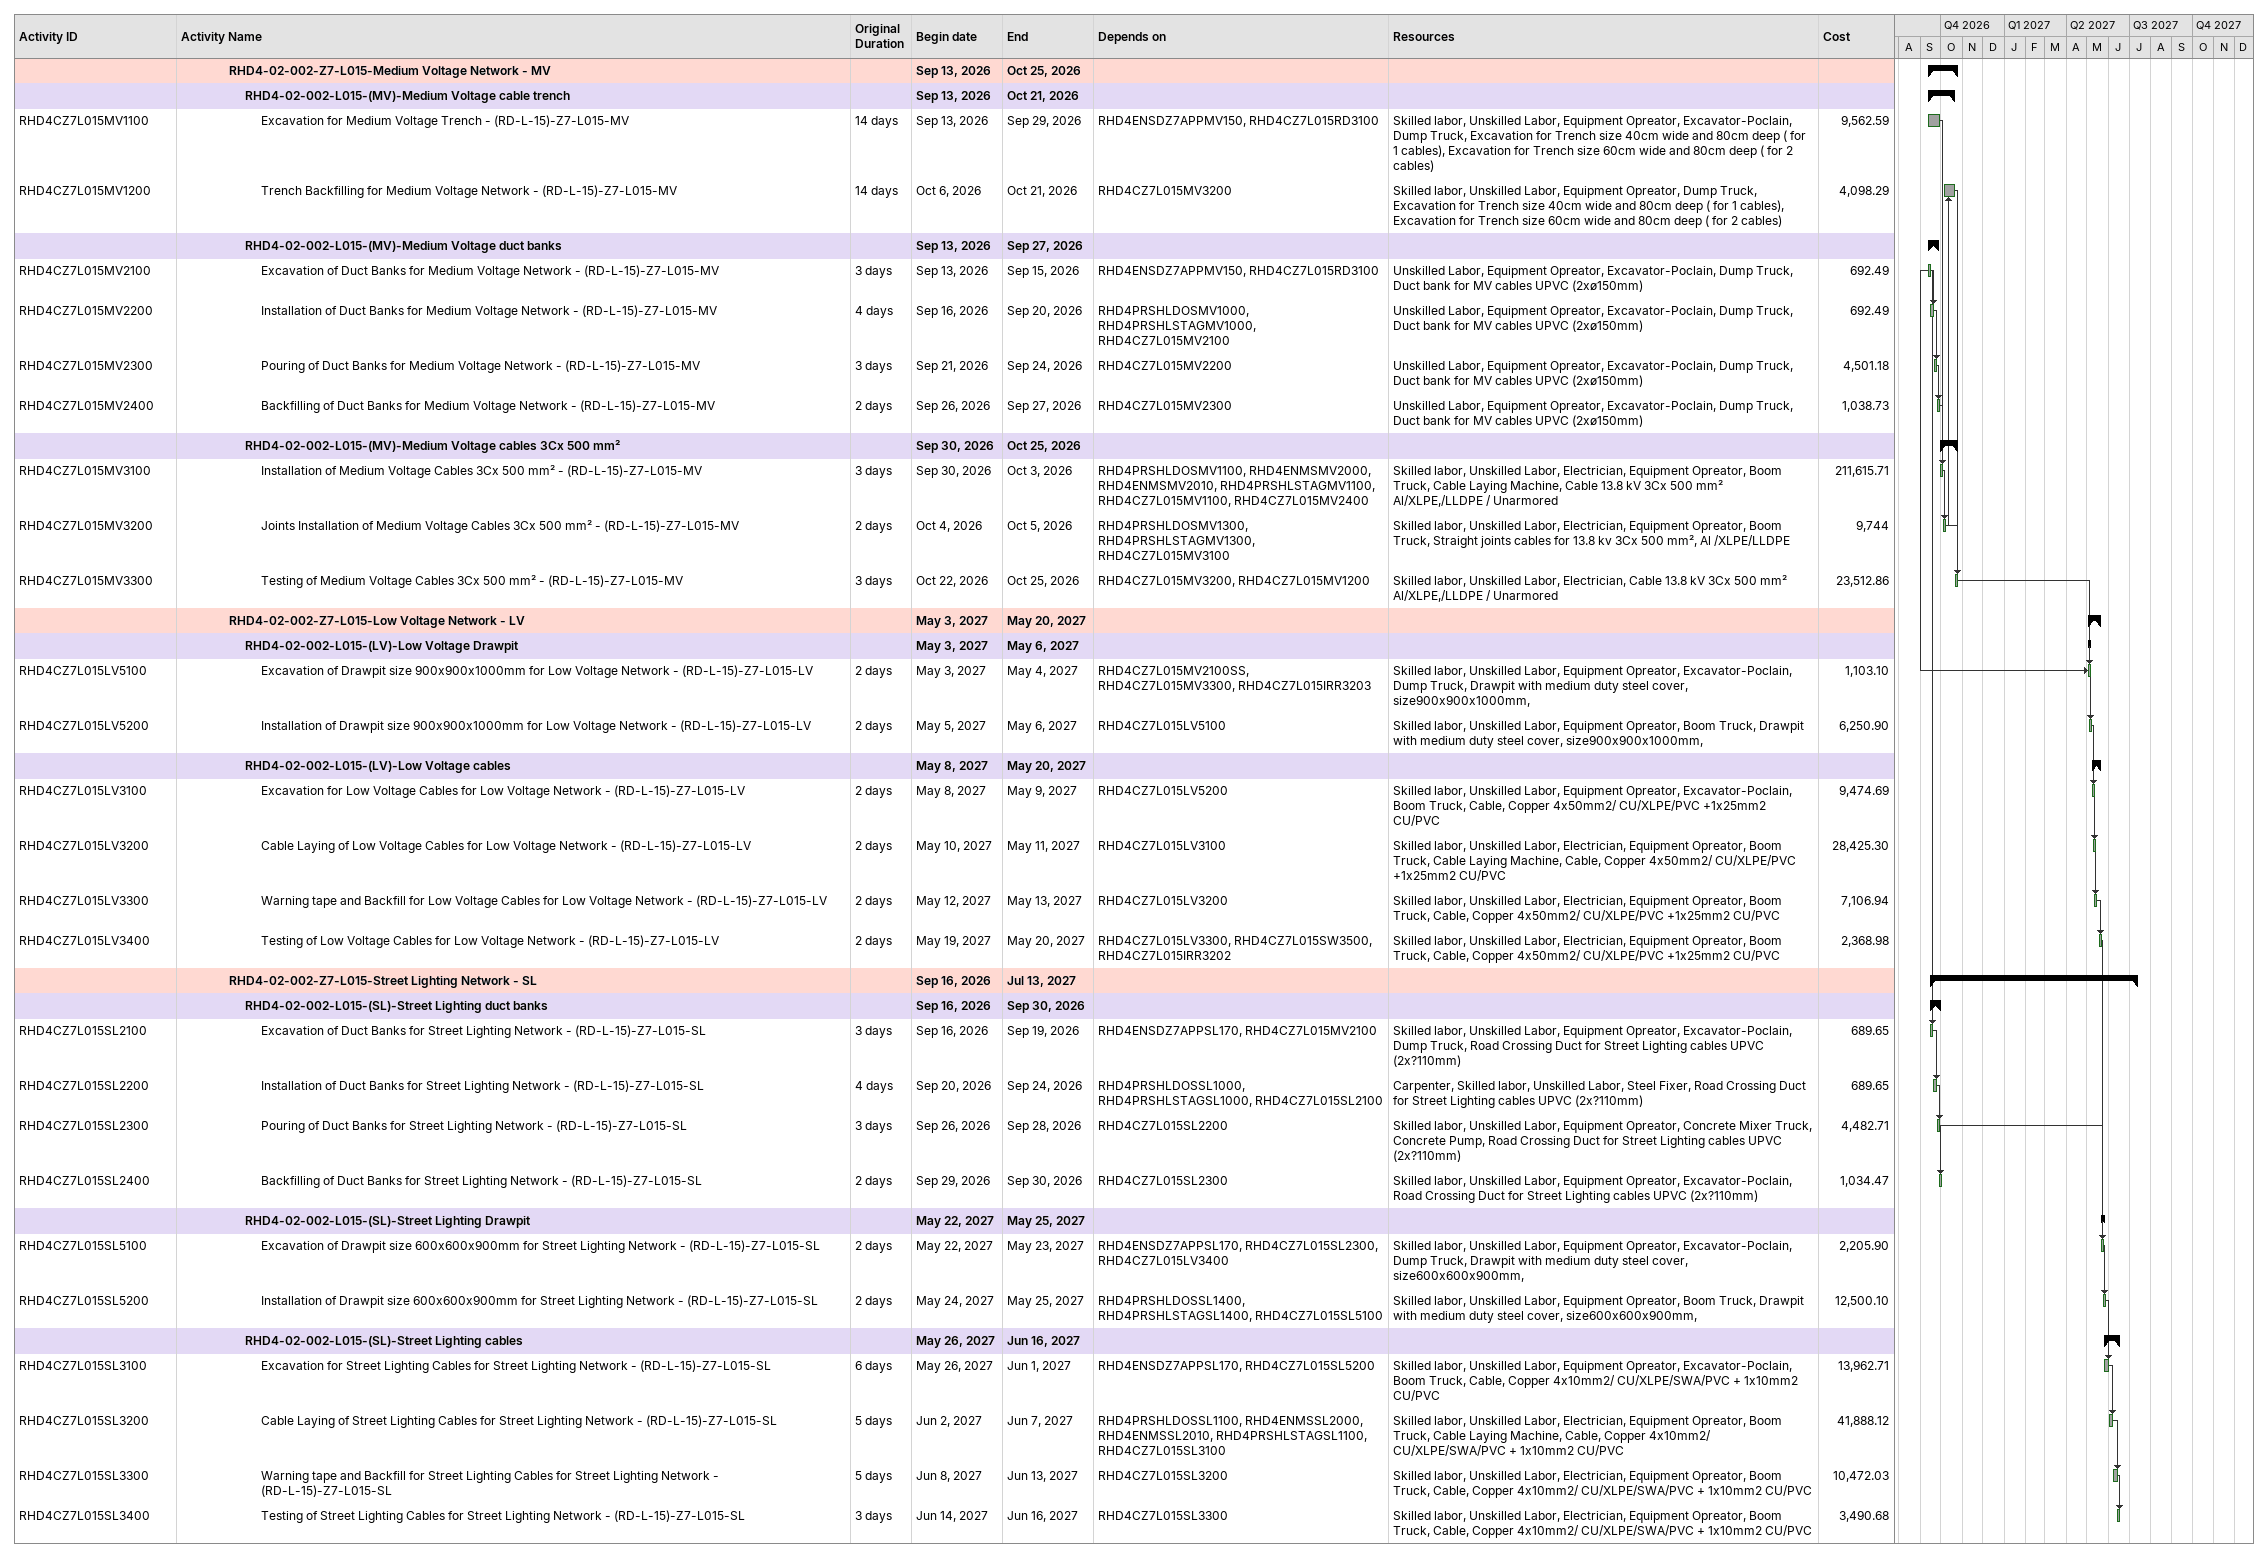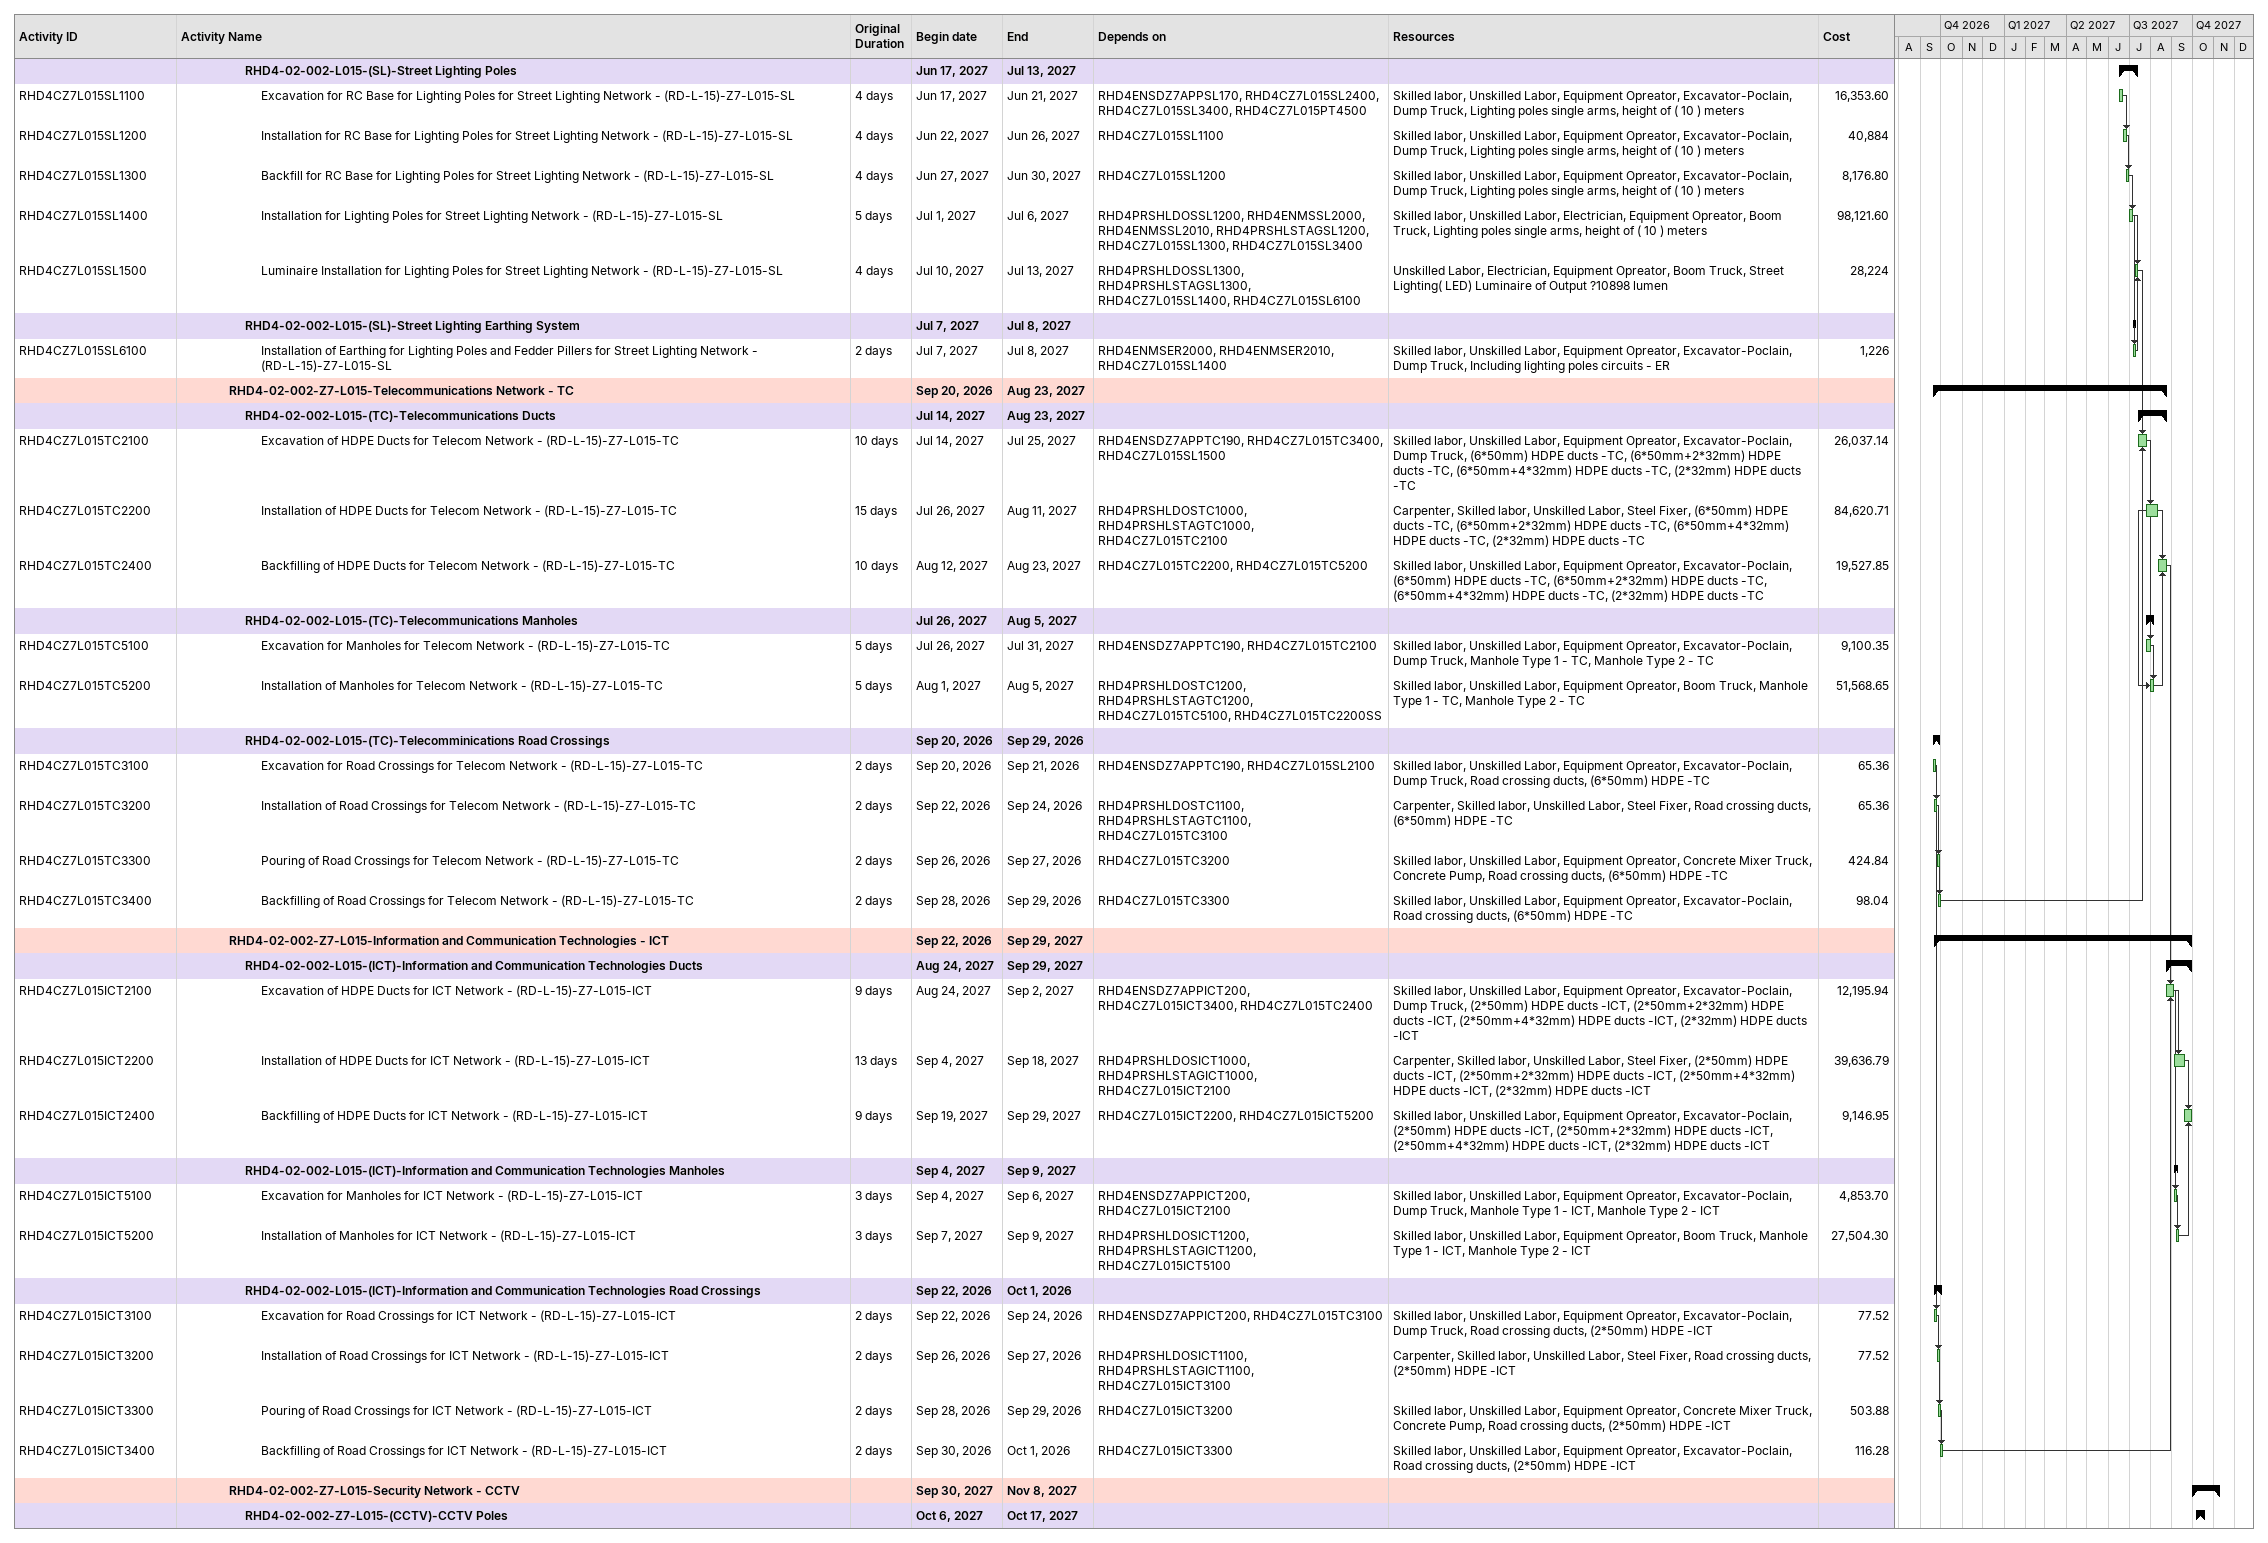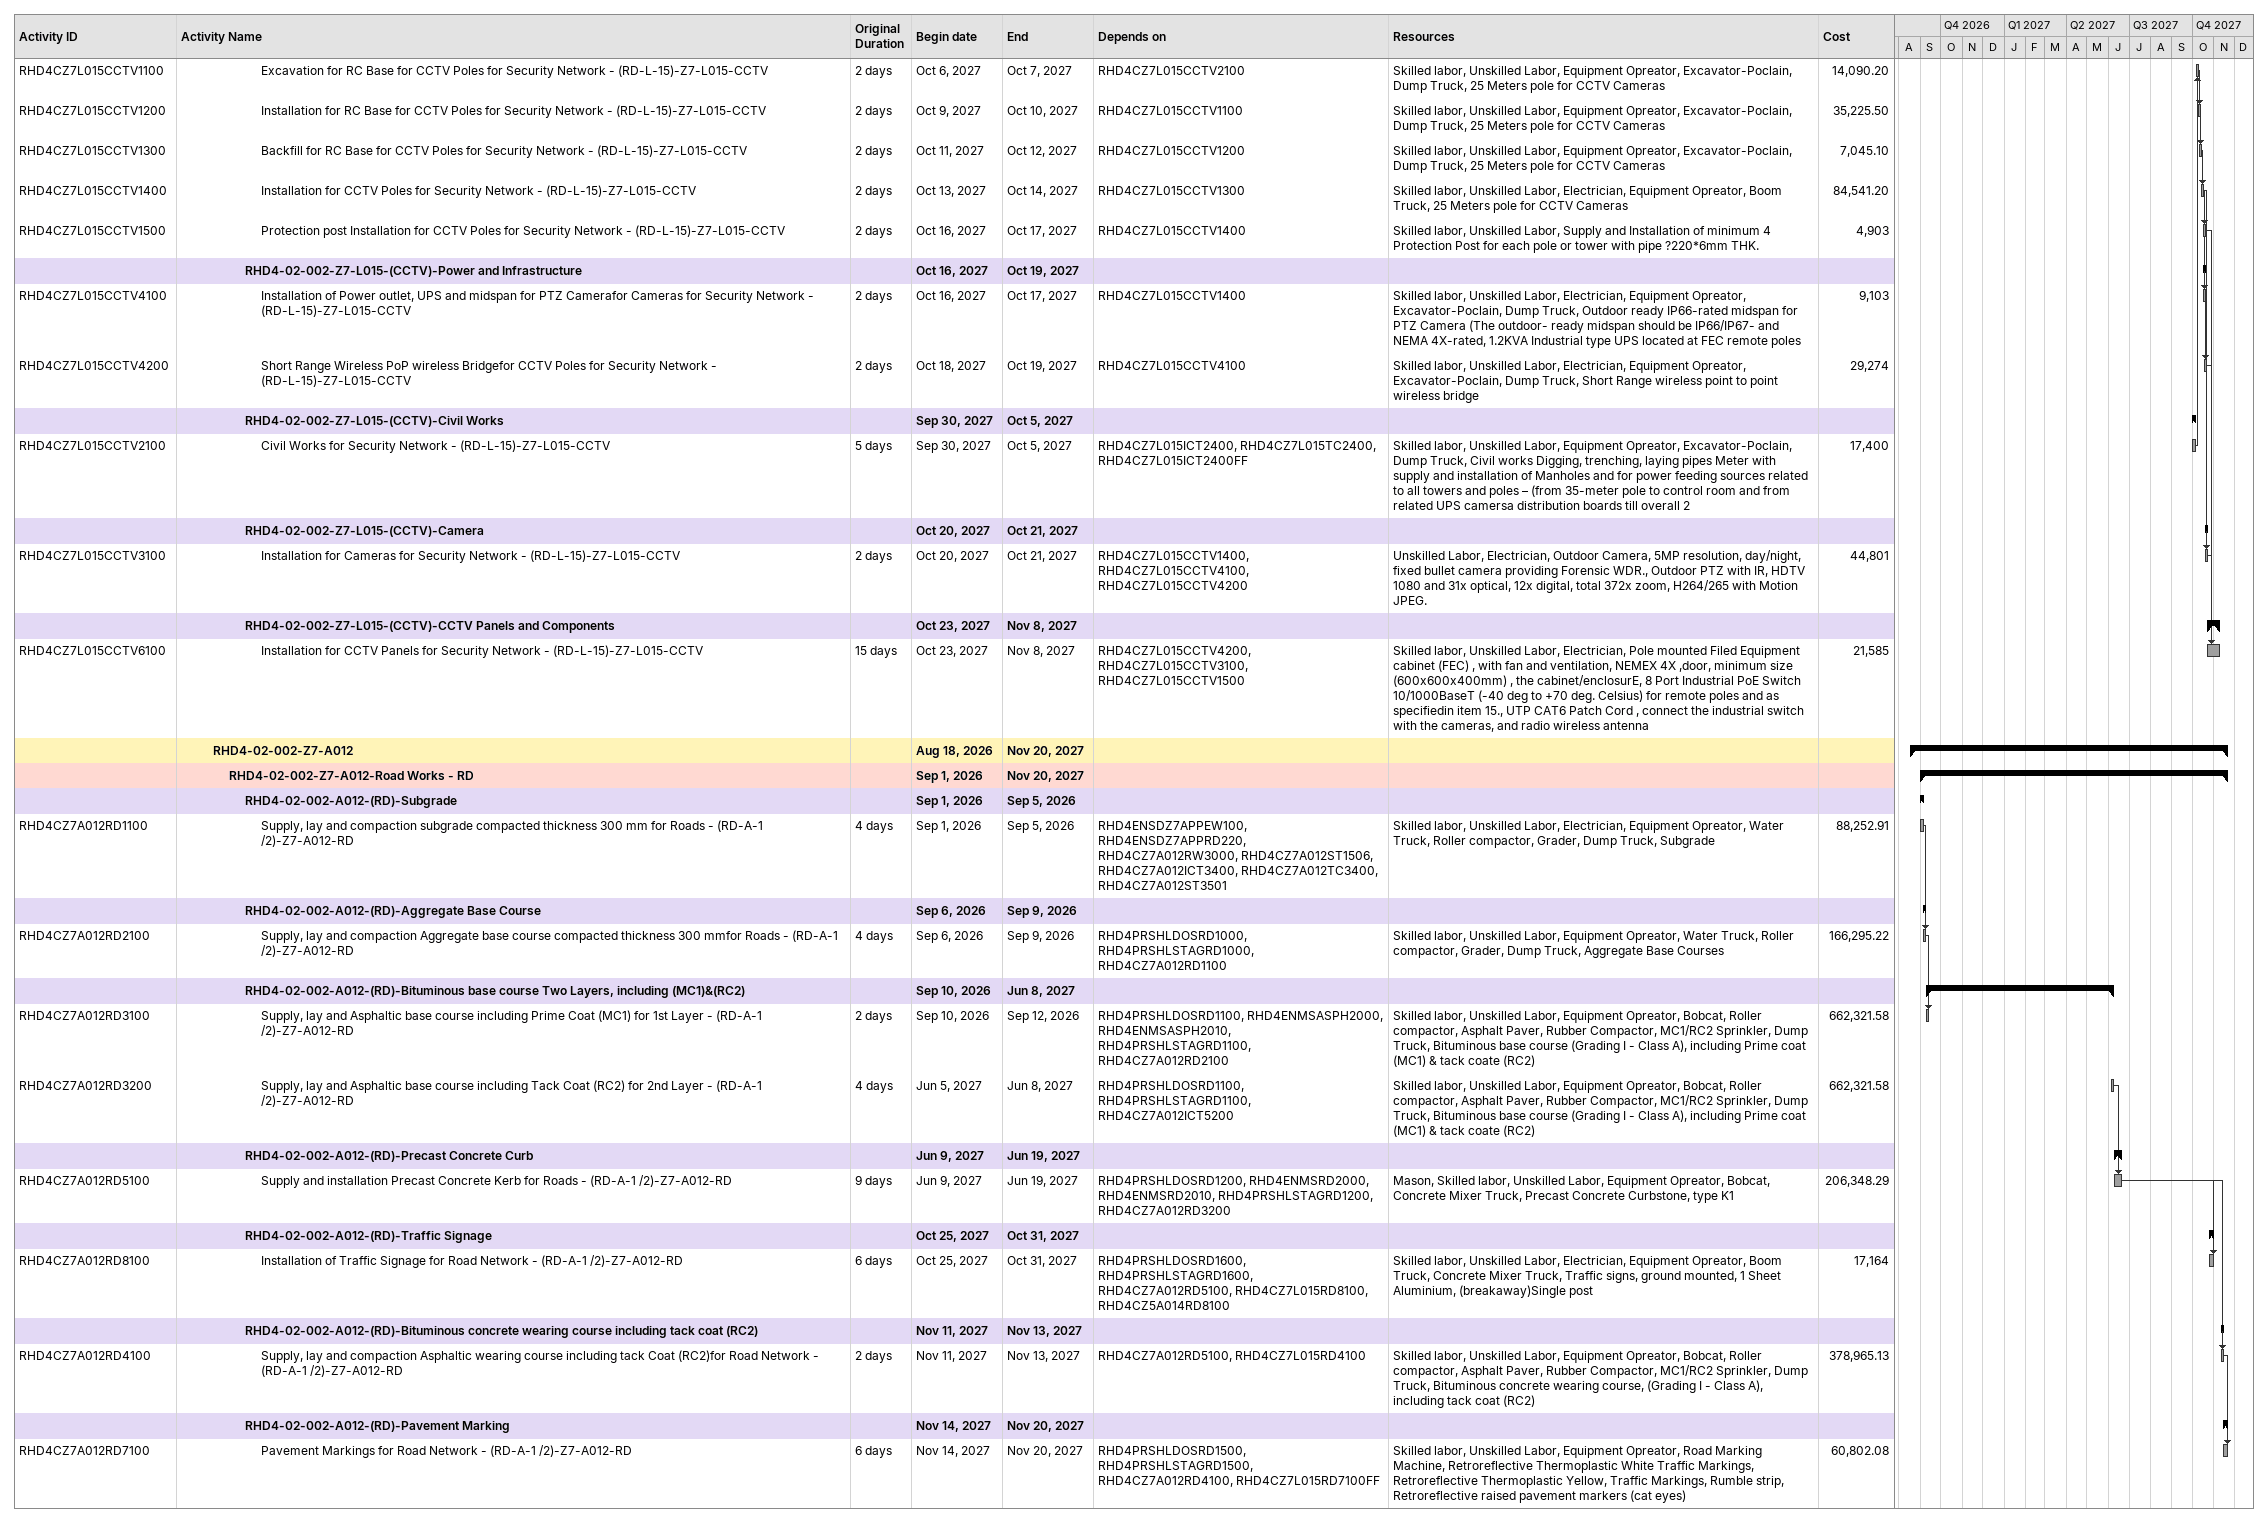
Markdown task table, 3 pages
| ID | Level | Task | Original duration | Start | Finish | Predecessors | Resources | Cost |
|---|---|---|---|---|---|---|---|---|
|  | 4 | **RHD4-02-002-Z7-L015-Medium Voltage Network - MV** |  | 2026-09-13 | 2026-10-25 |  |  |  |
|  | 5 | **RHD4-02-002-L015-(MV)-Medium Voltage cable trench** |  | 2026-09-13 | 2026-10-21 |  |  |  |
| RHD4CZ7L015MV1100 | 6 | Excavation for Medium Voltage Trench - (RD-L-15)-Z7-L015-MV | 14d | 2026-09-13 | 2026-09-29 | RHD4ENSDZ7APPMV150, RHD4CZ7L015RD3100 | Skilled labor, Unskilled Labor, Equipment Opreator, Excavator-Poclain, Dump Truck, Excavation for Trench size 40cm wide and 80cm deep ( for 1 cables), Excavation for Trench size 60cm wide and 80cm deep ( for 2 cables) | 9562.59 |
| RHD4CZ7L015MV1200 | 6 | Trench Backfilling for Medium Voltage Network - (RD-L-15)-Z7-L015-MV | 14d | 2026-10-06 | 2026-10-21 | RHD4CZ7L015MV3200 | Skilled labor, Unskilled Labor, Equipment Opreator, Dump Truck, Excavation for Trench size 40cm wide and 80cm deep ( for 1 cables), Excavation for Trench size 60cm wide and 80cm deep ( for 2 cables) | 4098.29 |
|  | 5 | **RHD4-02-002-L015-(MV)-Medium Voltage duct banks** |  | 2026-09-13 | 2026-09-27 |  |  |  |
| RHD4CZ7L015MV2100 | 6 | Excavation of Duct Banks for Medium Voltage Network - (RD-L-15)-Z7-L015-MV | 3d | 2026-09-13 | 2026-09-15 | RHD4ENSDZ7APPMV150, RHD4CZ7L015RD3100 | Unskilled Labor, Equipment Opreator, Excavator-Poclain, Dump Truck, Duct bank for MV cables UPVC (2xø150mm) | 692.49 |
| RHD4CZ7L015MV2200 | 6 | Installation of Duct Banks for Medium Voltage Network - (RD-L-15)-Z7-L015-MV | 4d | 2026-09-16 | 2026-09-20 | RHD4PRSHLDOSMV1000, RHD4PRSHLSTAGMV1000, RHD4CZ7L015MV2100 | Unskilled Labor, Equipment Opreator, Excavator-Poclain, Dump Truck, Duct bank for MV cables UPVC (2xø150mm) | 692.49 |
| RHD4CZ7L015MV2300 | 6 | Pouring of Duct Banks for Medium Voltage Network - (RD-L-15)-Z7-L015-MV | 3d | 2026-09-21 | 2026-09-24 | RHD4CZ7L015MV2200 | Unskilled Labor, Equipment Opreator, Excavator-Poclain, Dump Truck, Duct bank for MV cables UPVC (2xø150mm) | 4501.18 |
| RHD4CZ7L015MV2400 | 6 | Backfilling of Duct Banks for Medium Voltage Network - (RD-L-15)-Z7-L015-MV | 2d | 2026-09-26 | 2026-09-27 | RHD4CZ7L015MV2300 | Unskilled Labor, Equipment Opreator, Excavator-Poclain, Dump Truck, Duct bank for MV cables UPVC (2xø150mm) | 1038.73 |
|  | 5 | **RHD4-02-002-L015-(MV)-Medium Voltage cables 3Cx 500 mm²** |  | 2026-09-30 | 2026-10-25 |  |  |  |
| RHD4CZ7L015MV3100 | 6 | Installation of Medium Voltage Cables 3Cx 500 mm² - (RD-L-15)-Z7-L015-MV | 3d | 2026-09-30 | 2026-10-03 | RHD4PRSHLDOSMV1100, RHD4ENMSMV2000, RHD4ENMSMV2010, RHD4PRSHLSTAGMV1100, RHD4CZ7L015MV1100, RHD4CZ7L015MV2400 | Skilled labor, Unskilled Labor, Electrician, Equipment Opreator, Boom Truck, Cable Laying Machine, Cable 13.8 kV 3Cx 500 mm² Al/XLPE,/LLDPE / Unarmored | 211615.71 |
| RHD4CZ7L015MV3200 | 6 | Joints Installation of Medium Voltage Cables 3Cx 500 mm² - (RD-L-15)-Z7-L015-MV | 2d | 2026-10-04 | 2026-10-05 | RHD4PRSHLDOSMV1300, RHD4PRSHLSTAGMV1300, RHD4CZ7L015MV3100 | Skilled labor, Unskilled Labor, Electrician, Equipment Opreator, Boom Truck, Straight joints cables for 13.8 kv 3Cx 500 mm², Al /XLPE/LLDPE | 9744 |
| RHD4CZ7L015MV3300 | 6 | Testing of Medium Voltage Cables 3Cx 500 mm² - (RD-L-15)-Z7-L015-MV | 3d | 2026-10-22 | 2026-10-25 | RHD4CZ7L015MV3200, RHD4CZ7L015MV1200 | Skilled labor, Unskilled Labor, Electrician, Cable 13.8 kV 3Cx 500 mm² Al/XLPE,/LLDPE / Unarmored | 23512.86 |
|  | 4 | **RHD4-02-002-Z7-L015-Low Voltage Network - LV** |  | 2027-05-03 | 2027-05-20 |  |  |  |
|  | 5 | **RHD4-02-002-L015-(LV)-Low Voltage Drawpit** |  | 2027-05-03 | 2027-05-06 |  |  |  |
| RHD4CZ7L015LV5100 | 6 | Excavation of Drawpit size 900x900x1000mm for Low Voltage Network - (RD-L-15)-Z7-L015-LV | 2d | 2027-05-03 | 2027-05-04 | RHD4CZ7L015MV2100SS, RHD4CZ7L015MV3300, RHD4CZ7L015IRR3203 | Skilled labor, Unskilled Labor, Equipment Opreator, Excavator-Poclain, Dump Truck, Drawpit with medium duty steel cover, size900x900x1000mm, | 1103.10 |
| RHD4CZ7L015LV5200 | 6 | Installation of Drawpit size 900x900x1000mm for Low Voltage Network - (RD-L-15)-Z7-L015-LV | 2d | 2027-05-05 | 2027-05-06 | RHD4CZ7L015LV5100 | Skilled labor, Unskilled Labor, Equipment Opreator, Boom Truck, Drawpit with medium duty steel cover, size900x900x1000mm, | 6250.90 |
|  | 5 | **RHD4-02-002-L015-(LV)-Low Voltage cables** |  | 2027-05-08 | 2027-05-20 |  |  |  |
| RHD4CZ7L015LV3100 | 6 | Excavation for Low Voltage Cables for Low Voltage Network - (RD-L-15)-Z7-L015-LV | 2d | 2027-05-08 | 2027-05-09 | RHD4CZ7L015LV5200 | Skilled labor, Unskilled Labor, Equipment Opreator, Excavator-Poclain, Boom Truck, Cable, Copper 4x50mm2/ CU/XLPE/PVC +1x25mm2 CU/PVC | 9474.69 |
| RHD4CZ7L015LV3200 | 6 | Cable Laying of Low Voltage Cables for Low Voltage Network - (RD-L-15)-Z7-L015-LV | 2d | 2027-05-10 | 2027-05-11 | RHD4CZ7L015LV3100 | Skilled labor, Unskilled Labor, Electrician, Equipment Opreator, Boom Truck, Cable Laying Machine, Cable, Copper 4x50mm2/ CU/XLPE/PVC +1x25mm2 CU/PVC | 28425.30 |
| RHD4CZ7L015LV3300 | 6 | Warning tape and Backfill for Low Voltage Cables for Low Voltage Network - (RD-L-15)-Z7-L015-LV | 2d | 2027-05-12 | 2027-05-13 | RHD4CZ7L015LV3200 | Skilled labor, Unskilled Labor, Electrician, Equipment Opreator, Boom Truck, Cable, Copper 4x50mm2/ CU/XLPE/PVC +1x25mm2 CU/PVC | 7106.94 |
| RHD4CZ7L015LV3400 | 6 | Testing of Low Voltage Cables for Low Voltage Network - (RD-L-15)-Z7-L015-LV | 2d | 2027-05-19 | 2027-05-20 | RHD4CZ7L015LV3300, RHD4CZ7L015SW3500, RHD4CZ7L015IRR3202 | Skilled labor, Unskilled Labor, Electrician, Equipment Opreator, Boom Truck, Cable, Copper 4x50mm2/ CU/XLPE/PVC +1x25mm2 CU/PVC | 2368.98 |
|  | 4 | **RHD4-02-002-Z7-L015-Street Lighting Network - SL** |  | 2026-09-16 | 2027-07-13 |  |  |  |
|  | 5 | **RHD4-02-002-L015-(SL)-Street Lighting duct banks** |  | 2026-09-16 | 2026-09-30 |  |  |  |
| RHD4CZ7L015SL2100 | 6 | Excavation of Duct Banks for Street Lighting Network - (RD-L-15)-Z7-L015-SL | 3d | 2026-09-16 | 2026-09-19 | RHD4ENSDZ7APPSL170, RHD4CZ7L015MV2100 | Skilled labor, Unskilled Labor, Equipment Opreator, Excavator-Poclain, Dump Truck, Road Crossing Duct for Street Lighting cables UPVC (2x?110mm) | 689.65 |
| RHD4CZ7L015SL2200 | 6 | Installation of Duct Banks for Street Lighting Network - (RD-L-15)-Z7-L015-SL | 4d | 2026-09-20 | 2026-09-24 | RHD4PRSHLDOSSL1000, RHD4PRSHLSTAGSL1000, RHD4CZ7L015SL2100 | Carpenter, Skilled labor, Unskilled Labor, Steel Fixer, Road Crossing Duct for Street Lighting cables UPVC (2x?110mm) | 689.65 |
| RHD4CZ7L015SL2300 | 6 | Pouring of Duct Banks for Street Lighting Network - (RD-L-15)-Z7-L015-SL | 3d | 2026-09-26 | 2026-09-28 | RHD4CZ7L015SL2200 | Skilled labor, Unskilled Labor, Equipment Opreator, Concrete Mixer Truck, Concrete Pump, Road Crossing Duct for Street Lighting cables UPVC (2x?110mm) | 4482.71 |
| RHD4CZ7L015SL2400 | 6 | Backfilling of Duct Banks for Street Lighting Network - (RD-L-15)-Z7-L015-SL | 2d | 2026-09-29 | 2026-09-30 | RHD4CZ7L015SL2300 | Skilled labor, Unskilled Labor, Equipment Opreator, Excavator-Poclain, Road Crossing Duct for Street Lighting cables UPVC (2x?110mm) | 1034.47 |
|  | 5 | **RHD4-02-002-L015-(SL)-Street Lighting Drawpit** |  | 2027-05-22 | 2027-05-25 |  |  |  |
| RHD4CZ7L015SL5100 | 6 | Excavation of Drawpit size 600x600x900mm for Street Lighting Network - (RD-L-15)-Z7-L015-SL | 2d | 2027-05-22 | 2027-05-23 | RHD4ENSDZ7APPSL170, RHD4CZ7L015SL2300, RHD4CZ7L015LV3400 | Skilled labor, Unskilled Labor, Equipment Opreator, Excavator-Poclain, Dump Truck, Drawpit with medium duty steel cover, size600x600x900mm, | 2205.90 |
| RHD4CZ7L015SL5200 | 6 | Installation of Drawpit size 600x600x900mm for Street Lighting Network - (RD-L-15)-Z7-L015-SL | 2d | 2027-05-24 | 2027-05-25 | RHD4PRSHLDOSSL1400, RHD4PRSHLSTAGSL1400, RHD4CZ7L015SL5100 | Skilled labor, Unskilled Labor, Equipment Opreator, Boom Truck, Drawpit with medium duty steel cover, size600x600x900mm, | 12500.10 |
|  | 5 | **RHD4-02-002-L015-(SL)-Street Lighting cables** |  | 2027-05-26 | 2027-06-16 |  |  |  |
| RHD4CZ7L015SL3100 | 6 | Excavation for Street Lighting Cables for Street Lighting Network - (RD-L-15)-Z7-L015-SL | 6d | 2027-05-26 | 2027-06-01 | RHD4ENSDZ7APPSL170, RHD4CZ7L015SL5200 | Skilled labor, Unskilled Labor, Equipment Opreator, Excavator-Poclain, Boom Truck, Cable, Copper 4x10mm2/ CU/XLPE/SWA/PVC + 1x10mm2 CU/PVC | 13962.71 |
| RHD4CZ7L015SL3200 | 6 | Cable Laying of Street Lighting Cables for Street Lighting Network - (RD-L-15)-Z7-L015-SL | 5d | 2027-06-02 | 2027-06-07 | RHD4PRSHLDOSSL1100, RHD4ENMSSL2000, RHD4ENMSSL2010, RHD4PRSHLSTAGSL1100, RHD4CZ7L015SL3100 | Skilled labor, Unskilled Labor, Electrician, Equipment Opreator, Boom Truck, Cable Laying Machine, Cable, Copper 4x10mm2/ CU/XLPE/SWA/PVC + 1x10mm2 CU/PVC | 41888.12 |
| RHD4CZ7L015SL3300 | 6 | Warning tape and Backfill for Street Lighting Cables for Street Lighting Network - (RD-L-15)-Z7-L015-SL | 5d | 2027-06-08 | 2027-06-13 | RHD4CZ7L015SL3200 | Skilled labor, Unskilled Labor, Electrician, Equipment Opreator, Boom Truck, Cable, Copper 4x10mm2/ CU/XLPE/SWA/PVC + 1x10mm2 CU/PVC | 10472.03 |
| RHD4CZ7L015SL3400 | 6 | Testing of Street Lighting Cables for Street Lighting Network - (RD-L-15)-Z7-L015-SL | 3d | 2027-06-14 | 2027-06-16 | RHD4CZ7L015SL3300 | Skilled labor, Unskilled Labor, Electrician, Equipment Opreator, Boom Truck, Cable, Copper 4x10mm2/ CU/XLPE/SWA/PVC + 1x10mm2 CU/PVC | 3490.68 |
|  | 5 | **RHD4-02-002-L015-(SL)-Street Lighting Poles** |  | 2027-06-17 | 2027-07-13 |  |  |  |
| RHD4CZ7L015SL1100 | 6 | Excavation for RC Base for Lighting Poles for Street Lighting Network - (RD-L-15)-Z7-L015-SL | 4d | 2027-06-17 | 2027-06-21 | RHD4ENSDZ7APPSL170, RHD4CZ7L015SL2400, RHD4CZ7L015SL3400, RHD4CZ7L015PT4500 | Skilled labor, Unskilled Labor, Equipment Opreator, Excavator-Poclain, Dump Truck, Lighting poles single arms, height of ( 10 ) meters | 16353.60 |
| RHD4CZ7L015SL1200 | 6 | Installation for RC Base for Lighting Poles for Street Lighting Network - (RD-L-15)-Z7-L015-SL | 4d | 2027-06-22 | 2027-06-26 | RHD4CZ7L015SL1100 | Skilled labor, Unskilled Labor, Equipment Opreator, Excavator-Poclain, Dump Truck, Lighting poles single arms, height of ( 10 ) meters | 40884 |
| RHD4CZ7L015SL1300 | 6 | Backfill for RC Base for Lighting Poles for Street Lighting Network - (RD-L-15)-Z7-L015-SL | 4d | 2027-06-27 | 2027-06-30 | RHD4CZ7L015SL1200 | Skilled labor, Unskilled Labor, Equipment Opreator, Excavator-Poclain, Dump Truck, Lighting poles single arms, height of ( 10 ) meters | 8176.80 |
| RHD4CZ7L015SL1400 | 6 | Installation for Lighting Poles for Street Lighting Network - (RD-L-15)-Z7-L015-SL | 5d | 2027-07-01 | 2027-07-06 | RHD4PRSHLDOSSL1200, RHD4ENMSSL2000, RHD4ENMSSL2010, RHD4PRSHLSTAGSL1200, RHD4CZ7L015SL1300, RHD4CZ7L015SL3400 | Skilled labor, Unskilled Labor, Electrician, Equipment Opreator, Boom Truck, Lighting poles single arms, height of ( 10 ) meters | 98121.60 |
| RHD4CZ7L015SL1500 | 6 | Luminaire Installation for Lighting Poles for Street Lighting Network - (RD-L-15)-Z7-L015-SL | 4d | 2027-07-10 | 2027-07-13 | RHD4PRSHLDOSSL1300, RHD4PRSHLSTAGSL1300, RHD4CZ7L015SL1400, RHD4CZ7L015SL6100 | Unskilled Labor, Electrician, Equipment Opreator, Boom Truck, Street Lighting( LED) Luminaire of Output ?10898 lumen | 28224 |
|  | 5 | **RHD4-02-002-L015-(SL)-Street Lighting Earthing System** |  | 2027-07-07 | 2027-07-08 |  |  |  |
| RHD4CZ7L015SL6100 | 6 | Installation of Earthing for Lighting Poles and Fedder Pillers for Street Lighting Network - (RD-L-15)-Z7-L015-SL | 2d | 2027-07-07 | 2027-07-08 | RHD4ENMSER2000, RHD4ENMSER2010, RHD4CZ7L015SL1400 | Skilled labor, Unskilled Labor, Equipment Opreator, Excavator-Poclain, Dump Truck, Including lighting poles circuits - ER | 1226 |
|  | 4 | **RHD4-02-002-Z7-L015-Telecommunications Network - TC** |  | 2026-09-20 | 2027-08-23 |  |  |  |
|  | 5 | **RHD4-02-002-L015-(TC)-Telecommunications Ducts** |  | 2027-07-14 | 2027-08-23 |  |  |  |
| RHD4CZ7L015TC2100 | 6 | Excavation of HDPE Ducts for Telecom Network - (RD-L-15)-Z7-L015-TC | 10d | 2027-07-14 | 2027-07-25 | RHD4ENSDZ7APPTC190, RHD4CZ7L015TC3400, RHD4CZ7L015SL1500 | Skilled labor, Unskilled Labor, Equipment Opreator, Excavator-Poclain, Dump Truck, (6*50mm) HDPE ducts -TC, (6*50mm+2*32mm) HDPE ducts -TC, (6*50mm+4*32mm) HDPE ducts -TC, (2*32mm) HDPE ducts -TC | 26037.14 |
| RHD4CZ7L015TC2200 | 6 | Installation of HDPE Ducts for Telecom Network - (RD-L-15)-Z7-L015-TC | 15d | 2027-07-26 | 2027-08-11 | RHD4PRSHLDOSTC1000, RHD4PRSHLSTAGTC1000, RHD4CZ7L015TC2100 | Carpenter, Skilled labor, Unskilled Labor, Steel Fixer, (6*50mm) HDPE ducts -TC, (6*50mm+2*32mm) HDPE ducts -TC, (6*50mm+4*32mm) HDPE ducts -TC, (2*32mm) HDPE ducts -TC | 84620.71 |
| RHD4CZ7L015TC2400 | 6 | Backfilling of HDPE Ducts for Telecom Network - (RD-L-15)-Z7-L015-TC | 10d | 2027-08-12 | 2027-08-23 | RHD4CZ7L015TC2200, RHD4CZ7L015TC5200 | Skilled labor, Unskilled Labor, Equipment Opreator, Excavator-Poclain, (6*50mm) HDPE ducts -TC, (6*50mm+2*32mm) HDPE ducts -TC, (6*50mm+4*32mm) HDPE ducts -TC, (2*32mm) HDPE ducts -TC | 19527.85 |
|  | 5 | **RHD4-02-002-L015-(TC)-Telecommunications Manholes** |  | 2027-07-26 | 2027-08-05 |  |  |  |
| RHD4CZ7L015TC5100 | 6 | Excavation for Manholes for Telecom Network - (RD-L-15)-Z7-L015-TC | 5d | 2027-07-26 | 2027-07-31 | RHD4ENSDZ7APPTC190, RHD4CZ7L015TC2100 | Skilled labor, Unskilled Labor, Equipment Opreator, Excavator-Poclain, Dump Truck, Manhole Type 1 - TC, Manhole Type 2 - TC | 9100.35 |
| RHD4CZ7L015TC5200 | 6 | Installation of Manholes for Telecom Network - (RD-L-15)-Z7-L015-TC | 5d | 2027-08-01 | 2027-08-05 | RHD4PRSHLDOSTC1200, RHD4PRSHLSTAGTC1200, RHD4CZ7L015TC5100, RHD4CZ7L015TC2200SS | Skilled labor, Unskilled Labor, Equipment Opreator, Boom Truck, Manhole Type 1 - TC, Manhole Type 2 - TC | 51568.65 |
|  | 5 | **RHD4-02-002-L015-(TC)-Telecomminications Road Crossings** |  | 2026-09-20 | 2026-09-29 |  |  |  |
| RHD4CZ7L015TC3100 | 6 | Excavation for Road Crossings for Telecom Network - (RD-L-15)-Z7-L015-TC | 2d | 2026-09-20 | 2026-09-21 | RHD4ENSDZ7APPTC190, RHD4CZ7L015SL2100 | Skilled labor, Unskilled Labor, Equipment Opreator, Excavator-Poclain, Dump Truck, Road crossing ducts, (6*50mm) HDPE -TC | 65.36 |
| RHD4CZ7L015TC3200 | 6 | Installation of Road Crossings for Telecom Network - (RD-L-15)-Z7-L015-TC | 2d | 2026-09-22 | 2026-09-24 | RHD4PRSHLDOSTC1100, RHD4PRSHLSTAGTC1100, RHD4CZ7L015TC3100 | Carpenter, Skilled labor, Unskilled Labor, Steel Fixer, Road crossing ducts, (6*50mm) HDPE -TC | 65.36 |
| RHD4CZ7L015TC3300 | 6 | Pouring of Road Crossings for Telecom Network - (RD-L-15)-Z7-L015-TC | 2d | 2026-09-26 | 2026-09-27 | RHD4CZ7L015TC3200 | Skilled labor, Unskilled Labor, Equipment Opreator, Concrete Mixer Truck, Concrete Pump, Road crossing ducts, (6*50mm) HDPE -TC | 424.84 |
| RHD4CZ7L015TC3400 | 6 | Backfilling of Road Crossings for Telecom Network - (RD-L-15)-Z7-L015-TC | 2d | 2026-09-28 | 2026-09-29 | RHD4CZ7L015TC3300 | Skilled labor, Unskilled Labor, Equipment Opreator, Excavator-Poclain, Road crossing ducts, (6*50mm) HDPE -TC | 98.04 |
|  | 4 | **RHD4-02-002-Z7-L015-Information and Communication Technologies - ICT** |  | 2026-09-22 | 2027-09-29 |  |  |  |
|  | 5 | **RHD4-02-002-L015-(ICT)-Information and Communication Technologies Ducts** |  | 2027-08-24 | 2027-09-29 |  |  |  |
| RHD4CZ7L015ICT2100 | 6 | Excavation of HDPE Ducts for ICT Network - (RD-L-15)-Z7-L015-ICT | 9d | 2027-08-24 | 2027-09-02 | RHD4ENSDZ7APPICT200, RHD4CZ7L015ICT3400, RHD4CZ7L015TC2400 | Skilled labor, Unskilled Labor, Equipment Opreator, Excavator-Poclain, Dump Truck, (2*50mm) HDPE ducts -ICT, (2*50mm+2*32mm) HDPE ducts -ICT, (2*50mm+4*32mm) HDPE ducts -ICT, (2*32mm) HDPE ducts -ICT | 12195.94 |
| RHD4CZ7L015ICT2200 | 6 | Installation of HDPE Ducts for ICT Network - (RD-L-15)-Z7-L015-ICT | 13d | 2027-09-04 | 2027-09-18 | RHD4PRSHLDOSICT1000, RHD4PRSHLSTAGICT1000, RHD4CZ7L015ICT2100 | Carpenter, Skilled labor, Unskilled Labor, Steel Fixer, (2*50mm) HDPE ducts -ICT, (2*50mm+2*32mm) HDPE ducts -ICT, (2*50mm+4*32mm) HDPE ducts -ICT, (2*32mm) HDPE ducts -ICT | 39636.79 |
| RHD4CZ7L015ICT2400 | 6 | Backfilling of HDPE Ducts for ICT Network - (RD-L-15)-Z7-L015-ICT | 9d | 2027-09-19 | 2027-09-29 | RHD4CZ7L015ICT2200, RHD4CZ7L015ICT5200 | Skilled labor, Unskilled Labor, Equipment Opreator, Excavator-Poclain, (2*50mm) HDPE ducts -ICT, (2*50mm+2*32mm) HDPE ducts -ICT, (2*50mm+4*32mm) HDPE ducts -ICT, (2*32mm) HDPE ducts -ICT | 9146.95 |
|  | 5 | **RHD4-02-002-L015-(ICT)-Information and Communication Technologies Manholes** |  | 2027-09-04 | 2027-09-09 |  |  |  |
| RHD4CZ7L015ICT5100 | 6 | Excavation for Manholes for ICT Network - (RD-L-15)-Z7-L015-ICT | 3d | 2027-09-04 | 2027-09-06 | RHD4ENSDZ7APPICT200, RHD4CZ7L015ICT2100 | Skilled labor, Unskilled Labor, Equipment Opreator, Excavator-Poclain, Dump Truck, Manhole Type 1 - ICT, Manhole Type 2 - ICT | 4853.70 |
| RHD4CZ7L015ICT5200 | 6 | Installation of Manholes for ICT Network - (RD-L-15)-Z7-L015-ICT | 3d | 2027-09-07 | 2027-09-09 | RHD4PRSHLDOSICT1200, RHD4PRSHLSTAGICT1200, RHD4CZ7L015ICT5100 | Skilled labor, Unskilled Labor, Equipment Opreator, Boom Truck, Manhole Type 1 - ICT, Manhole Type 2 - ICT | 27504.30 |
|  | 5 | **RHD4-02-002-L015-(ICT)-Information and Communication Technologies Road Crossings** |  | 2026-09-22 | 2026-10-01 |  |  |  |
| RHD4CZ7L015ICT3100 | 6 | Excavation for Road Crossings for ICT Network - (RD-L-15)-Z7-L015-ICT | 2d | 2026-09-22 | 2026-09-24 | RHD4ENSDZ7APPICT200, RHD4CZ7L015TC3100 | Skilled labor, Unskilled Labor, Equipment Opreator, Excavator-Poclain, Dump Truck, Road crossing ducts, (2*50mm) HDPE -ICT | 77.52 |
| RHD4CZ7L015ICT3200 | 6 | Installation of Road Crossings for ICT Network - (RD-L-15)-Z7-L015-ICT | 2d | 2026-09-26 | 2026-09-27 | RHD4PRSHLDOSICT1100, RHD4PRSHLSTAGICT1100, RHD4CZ7L015ICT3100 | Carpenter, Skilled labor, Unskilled Labor, Steel Fixer, Road crossing ducts, (2*50mm) HDPE -ICT | 77.52 |
| RHD4CZ7L015ICT3300 | 6 | Pouring of Road Crossings for ICT Network - (RD-L-15)-Z7-L015-ICT | 2d | 2026-09-28 | 2026-09-29 | RHD4CZ7L015ICT3200 | Skilled labor, Unskilled Labor, Equipment Opreator, Concrete Mixer Truck, Concrete Pump, Road crossing ducts, (2*50mm) HDPE -ICT | 503.88 |
| RHD4CZ7L015ICT3400 | 6 | Backfilling of Road Crossings for ICT Network - (RD-L-15)-Z7-L015-ICT | 2d | 2026-09-30 | 2026-10-01 | RHD4CZ7L015ICT3300 | Skilled labor, Unskilled Labor, Equipment Opreator, Excavator-Poclain, Road crossing ducts, (2*50mm) HDPE -ICT | 116.28 |
|  | 4 | **RHD4-02-002-Z7-L015-Security Network - CCTV** |  | 2027-09-30 | 2027-11-08 |  |  |  |
|  | 5 | **RHD4-02-002-Z7-L015-(CCTV)-CCTV Poles** |  | 2027-10-06 | 2027-10-17 |  |  |  |
| RHD4CZ7L015CCTV1100 | 6 | Excavation for RC Base for CCTV Poles for Security Network - (RD-L-15)-Z7-L015-CCTV | 2d | 2027-10-06 | 2027-10-07 | RHD4CZ7L015CCTV2100 | Skilled labor, Unskilled Labor, Equipment Opreator, Excavator-Poclain, Dump Truck, 25 Meters pole for CCTV Cameras | 14090.20 |
| RHD4CZ7L015CCTV1200 | 6 | Installation for RC Base for CCTV Poles for Security Network - (RD-L-15)-Z7-L015-CCTV | 2d | 2027-10-09 | 2027-10-10 | RHD4CZ7L015CCTV1100 | Skilled labor, Unskilled Labor, Equipment Opreator, Excavator-Poclain, Dump Truck, 25 Meters pole for CCTV Cameras | 35225.50 |
| RHD4CZ7L015CCTV1300 | 6 | Backfill for RC Base for CCTV Poles for Security Network - (RD-L-15)-Z7-L015-CCTV | 2d | 2027-10-11 | 2027-10-12 | RHD4CZ7L015CCTV1200 | Skilled labor, Unskilled Labor, Equipment Opreator, Excavator-Poclain, Dump Truck, 25 Meters pole for CCTV Cameras | 7045.10 |
| RHD4CZ7L015CCTV1400 | 6 | Installation for CCTV Poles for Security Network - (RD-L-15)-Z7-L015-CCTV | 2d | 2027-10-13 | 2027-10-14 | RHD4CZ7L015CCTV1300 | Skilled labor, Unskilled Labor, Electrician, Equipment Opreator, Boom Truck, 25 Meters pole for CCTV Cameras | 84541.20 |
| RHD4CZ7L015CCTV1500 | 6 | Protection post Installation for CCTV Poles for Security Network - (RD-L-15)-Z7-L015-CCTV | 2d | 2027-10-16 | 2027-10-17 | RHD4CZ7L015CCTV1400 | Skilled labor, Unskilled Labor, Supply and Installation of minimum 4 Protection Post for each pole or tower with pipe ?220*6mm THK. | 4903 |
|  | 5 | **RHD4-02-002-Z7-L015-(CCTV)-Power and Infrastructure** |  | 2027-10-16 | 2027-10-19 |  |  |  |
| RHD4CZ7L015CCTV4100 | 6 | Installation of Power outlet, UPS and midspan for PTZ Camerafor Cameras for Security Network - (RD-L-15)-Z7-L015-CCTV | 2d | 2027-10-16 | 2027-10-17 | RHD4CZ7L015CCTV1400 | Skilled labor, Unskilled Labor, Electrician, Equipment Opreator, Excavator-Poclain, Dump Truck, Outdoor ready IP66-rated midspan for PTZ Camera (The outdoor- ready midspan should be IP66/IP67- and NEMA 4X-rated, 1.2KVA Industrial type UPS located at FEC remote poles | 9103 |
| RHD4CZ7L015CCTV4200 | 6 | Short Range Wireless PoP wireless Bridgefor CCTV Poles for Security Network - (RD-L-15)-Z7-L015-CCTV | 2d | 2027-10-18 | 2027-10-19 | RHD4CZ7L015CCTV4100 | Skilled labor, Unskilled Labor, Electrician, Equipment Opreator, Excavator-Poclain, Dump Truck, Short Range wireless point to point wireless bridge | 29274 |
|  | 5 | **RHD4-02-002-Z7-L015-(CCTV)-Civil Works** |  | 2027-09-30 | 2027-10-05 |  |  |  |
| RHD4CZ7L015CCTV2100 | 6 | Civil Works for Security Network - (RD-L-15)-Z7-L015-CCTV | 5d | 2027-09-30 | 2027-10-05 | RHD4CZ7L015ICT2400, RHD4CZ7L015TC2400, RHD4CZ7L015ICT2400FF | Skilled labor, Unskilled Labor, Equipment Opreator, Excavator-Poclain, Dump Truck, Civil works Digging, trenching, laying pipes Meter with supply and installation of Manholes and for power feeding sources related to all towers and poles – (from 35-meter pole to control room and from related UPS camersa distribution boards till overall 2 | 17400 |
|  | 5 | **RHD4-02-002-Z7-L015-(CCTV)-Camera** |  | 2027-10-20 | 2027-10-21 |  |  |  |
| RHD4CZ7L015CCTV3100 | 6 | Installation for Cameras for Security Network - (RD-L-15)-Z7-L015-CCTV | 2d | 2027-10-20 | 2027-10-21 | RHD4CZ7L015CCTV1400, RHD4CZ7L015CCTV4100, RHD4CZ7L015CCTV4200 | Unskilled Labor, Electrician, Outdoor Camera, 5MP resolution, day/night, fixed bullet camera providing Forensic WDR., Outdoor PTZ with IR, HDTV 1080 and 31x optical, 12x digital, total 372x zoom, H264/265 with Motion JPEG. | 44801 |
|  | 5 | **RHD4-02-002-Z7-L015-(CCTV)-CCTV Panels and Components** |  | 2027-10-23 | 2027-11-08 |  |  |  |
| RHD4CZ7L015CCTV6100 | 6 | Installation for CCTV Panels for Security Network - (RD-L-15)-Z7-L015-CCTV | 15d | 2027-10-23 | 2027-11-08 | RHD4CZ7L015CCTV4200, RHD4CZ7L015CCTV3100, RHD4CZ7L015CCTV1500 | Skilled labor, Unskilled Labor, Electrician, Pole mounted Filed Equipment cabinet (FEC) , with fan and ventilation, NEMEX 4X ,door, minimum size (600x600x400mm) , the cabinet/enclosurE, 8 Port Industrial PoE Switch 10/1000BaseT (-40 deg to +70 deg. Celsius) for remote poles and as specifiedin item 15., UTP CAT6 Patch Cord , connect the industrial switch with the cameras, and radio wireless antenna | 21585 |
|  | 3 | **RHD4-02-002-Z7-A012** |  | 2026-08-18 | 2027-11-20 |  |  |  |
|  | 4 | **RHD4-02-002-Z7-A012-Road Works - RD** |  | 2026-09-01 | 2027-11-20 |  |  |  |
|  | 5 | **RHD4-02-002-A012-(RD)-Subgrade** |  | 2026-09-01 | 2026-09-05 |  |  |  |
| RHD4CZ7A012RD1100 | 6 | Supply, lay and compaction subgrade compacted thickness 300 mm for Roads - (RD-A-1 /2)-Z7-A012-RD | 4d | 2026-09-01 | 2026-09-05 | RHD4ENSDZ7APPEW100, RHD4ENSDZ7APPRD220, RHD4CZ7A012RW3000, RHD4CZ7A012ST1506, RHD4CZ7A012ICT3400, RHD4CZ7A012TC3400, RHD4CZ7A012ST3501 | Skilled labor, Unskilled Labor, Electrician, Equipment Opreator, Water Truck, Roller compactor, Grader, Dump Truck, Subgrade | 88252.91 |
|  | 5 | **RHD4-02-002-A012-(RD)-Aggregate Base Course** |  | 2026-09-06 | 2026-09-09 |  |  |  |
| RHD4CZ7A012RD2100 | 6 | Supply, lay and compaction Aggregate base course compacted thickness 300 mmfor Roads - (RD-A-1 /2)-Z7-A012-RD | 4d | 2026-09-06 | 2026-09-09 | RHD4PRSHLDOSRD1000, RHD4PRSHLSTAGRD1000, RHD4CZ7A012RD1100 | Skilled labor, Unskilled Labor, Equipment Opreator, Water Truck, Roller compactor, Grader, Dump Truck, Aggregate Base Courses | 166295.22 |
|  | 5 | **RHD4-02-002-A012-(RD)-Bituminous base course Two Layers, including (MC1)&(RC2)** |  | 2026-09-10 | 2027-06-08 |  |  |  |
| RHD4CZ7A012RD3100 | 6 | Supply, lay and Asphaltic base course including Prime Coat (MC1) for 1st Layer - (RD-A-1 /2)-Z7-A012-RD | 2d | 2026-09-10 | 2026-09-12 | RHD4PRSHLDOSRD1100, RHD4ENMSASPH2000, RHD4ENMSASPH2010, RHD4PRSHLSTAGRD1100, RHD4CZ7A012RD2100 | Skilled labor, Unskilled Labor, Equipment Opreator, Bobcat, Roller compactor, Asphalt Paver, Rubber Compactor, MC1/RC2 Sprinkler, Dump Truck, Bituminous base course (Grading I - Class A), including Prime coat (MC1) & tack coate (RC2) | 662321.58 |
| RHD4CZ7A012RD3200 | 6 | Supply, lay and Asphaltic base course including Tack Coat (RC2) for 2nd Layer - (RD-A-1 /2)-Z7-A012-RD | 4d | 2027-06-05 | 2027-06-08 | RHD4PRSHLDOSRD1100, RHD4PRSHLSTAGRD1100, RHD4CZ7A012ICT5200 | Skilled labor, Unskilled Labor, Equipment Opreator, Bobcat, Roller compactor, Asphalt Paver, Rubber Compactor, MC1/RC2 Sprinkler, Dump Truck, Bituminous base course (Grading I - Class A), including Prime coat (MC1) & tack coate (RC2) | 662321.58 |
|  | 5 | **RHD4-02-002-A012-(RD)-Precast Concrete Curb** |  | 2027-06-09 | 2027-06-19 |  |  |  |
| RHD4CZ7A012RD5100 | 6 | Supply and installation Precast Concrete Kerb for Roads - (RD-A-1 /2)-Z7-A012-RD | 9d | 2027-06-09 | 2027-06-19 | RHD4PRSHLDOSRD1200, RHD4ENMSRD2000, RHD4ENMSRD2010, RHD4PRSHLSTAGRD1200, RHD4CZ7A012RD3200 | Mason, Skilled labor, Unskilled Labor, Equipment Opreator, Bobcat, Concrete Mixer Truck, Precast Concrete Curbstone, type K1 | 206348.29 |
|  | 5 | **RHD4-02-002-A012-(RD)-Traffic Signage** |  | 2027-10-25 | 2027-10-31 |  |  |  |
| RHD4CZ7A012RD8100 | 6 | Installation of Traffic Signage for Road Network - (RD-A-1 /2)-Z7-A012-RD | 6d | 2027-10-25 | 2027-10-31 | RHD4PRSHLDOSRD1600, RHD4PRSHLSTAGRD1600, RHD4CZ7A012RD5100, RHD4CZ7L015RD8100, RHD4CZ5A014RD8100 | Skilled labor, Unskilled Labor, Electrician, Equipment Opreator, Boom Truck, Concrete Mixer Truck, Traffic signs, ground mounted, 1 Sheet Aluminium, (breakaway)Single post | 17164 |
|  | 5 | **RHD4-02-002-A012-(RD)-Bituminous concrete wearing course including tack coat (RC2)** |  | 2027-11-11 | 2027-11-13 |  |  |  |
| RHD4CZ7A012RD4100 | 6 | Supply, lay and compaction Asphaltic wearing course including tack Coat (RC2)for Road Network - (RD-A-1 /2)-Z7-A012-RD | 2d | 2027-11-11 | 2027-11-13 | RHD4CZ7A012RD5100, RHD4CZ7L015RD4100 | Skilled labor, Unskilled Labor, Equipment Opreator, Bobcat, Roller compactor, Asphalt Paver, Rubber Compactor, MC1/RC2 Sprinkler, Dump Truck, Bituminous concrete wearing course, (Grading I - Class A), including tack coat (RC2) | 378965.13 |
|  | 5 | **RHD4-02-002-A012-(RD)-Pavement Marking** |  | 2027-11-14 | 2027-11-20 |  |  |  |
| RHD4CZ7A012RD7100 | 6 | Pavement Markings for Road Network - (RD-A-1 /2)-Z7-A012-RD | 6d | 2027-11-14 | 2027-11-20 | RHD4PRSHLDOSRD1500, RHD4PRSHLSTAGRD1500, RHD4CZ7A012RD4100, RHD4CZ7L015RD7100FF | Skilled labor, Unskilled Labor, Equipment Opreator, Road Marking Machine, Retroreflective Thermoplastic White Traffic Markings, Retroreflective Thermoplastic Yellow, Traffic Markings, Rumble strip, Retroreflective raised pavement markers (cat eyes) | 60802.08 |
